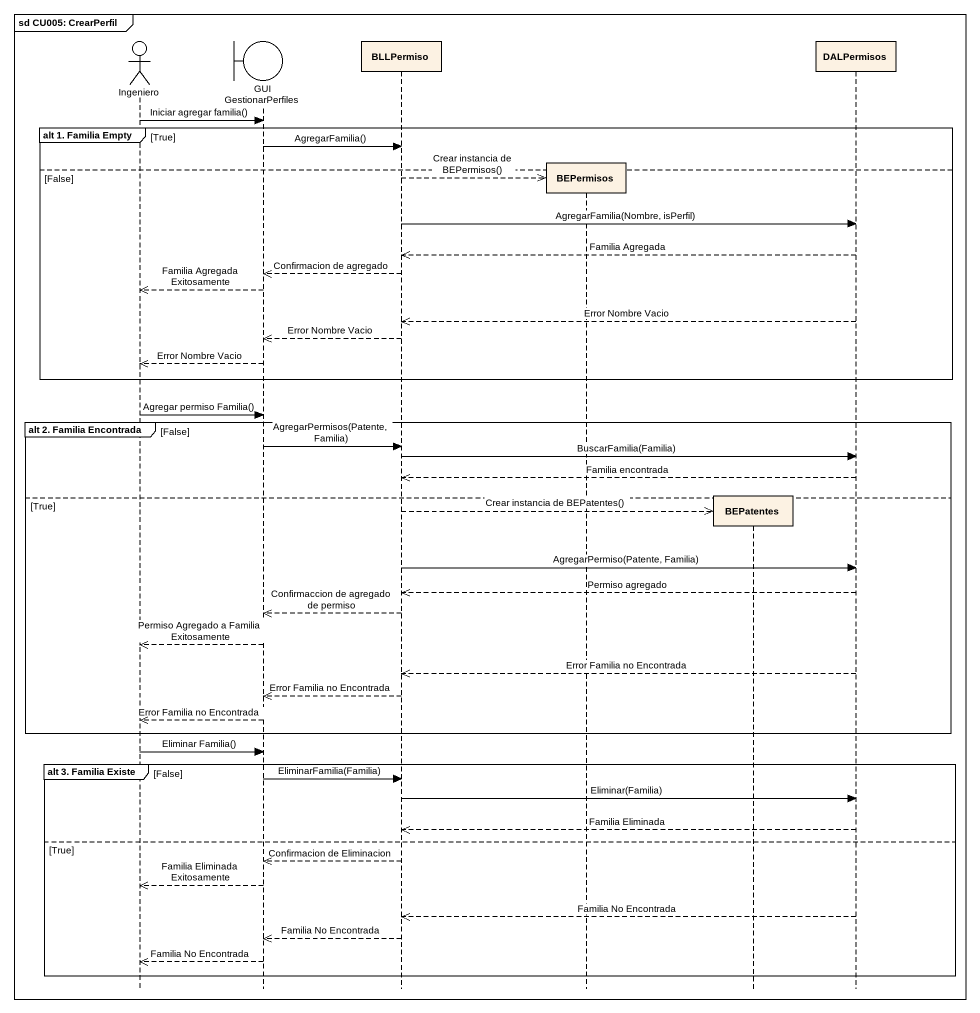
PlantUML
@startuml
mainframe sd CU005: CrearPerfil
hide footbox
actor Ingeniero
boundary "GUI GestionarPerfiles" as GUI_GestionarPerfiles
participant BLLPermiso
participant BEPermisos
participant BEPatentes
participant DALPermisos

Ingeniero -> GUI_GestionarPerfiles : Iniciar agregar familia()
group alt 1. Familia Empty [True]
  GUI_GestionarPerfiles -> BLLPermiso : AgregarFamilia()
else False
  BLLPermiso -->> BEPermisos ** : Crear instancia de BEPermisos()
  BLLPermiso -> DALPermisos : AgregarFamilia(Nombre, isPerfil)
  DALPermisos -->> BLLPermiso : Familia Agregada
  BLLPermiso -->> GUI_GestionarPerfiles : Confirmacion de agregado
  GUI_GestionarPerfiles -->> Ingeniero : Familia Agregada Exitosamente
  DALPermisos -->> BLLPermiso : Error Nombre Vacio
  BLLPermiso -->> GUI_GestionarPerfiles : Error Nombre Vacio
  GUI_GestionarPerfiles -->> Ingeniero : Error Nombre Vacio
end
Ingeniero -> GUI_GestionarPerfiles : Agregar permiso Familia()
group alt 2. Familia Encontrada [False]
  GUI_GestionarPerfiles -> BLLPermiso : AgregarPermisos(Patente, Familia)
  BLLPermiso -> DALPermisos : BuscarFamilia(Familia)
  DALPermisos -->> BLLPermiso : Familia encontrada
else True
  BLLPermiso -->> BEPatentes ** : Crear instancia de BEPatentes()
  BLLPermiso -> DALPermisos : AgregarPermiso(Patente, Familia)
  DALPermisos -->> BLLPermiso : Permiso agregado
  BLLPermiso -->> GUI_GestionarPerfiles : Confirmaccion de agregado de permiso
  GUI_GestionarPerfiles -->> Ingeniero : Permiso Agregado a Familia Exitosamente
  DALPermisos -->> BLLPermiso : Error Familia no Encontrada
  BLLPermiso -->> GUI_GestionarPerfiles : Error Familia no Encontrada
  GUI_GestionarPerfiles -->> Ingeniero : Error Familia no Encontrada
end
Ingeniero -> GUI_GestionarPerfiles : Eliminar Familia()
group alt 3. Familia Existe [False]
  GUI_GestionarPerfiles -> BLLPermiso : EliminarFamilia(Familia)
  BLLPermiso -> DALPermisos : Eliminar(Familia)
  DALPermisos -->> BLLPermiso : Familia Eliminada
else True
  BLLPermiso -->> GUI_GestionarPerfiles : Confirmacion de Eliminacion
  GUI_GestionarPerfiles -->> Ingeniero : Familia Eliminada Exitosamente
  DALPermisos -->> BLLPermiso : Familia No Encontrada
  BLLPermiso -->> GUI_GestionarPerfiles : Familia No Encontrada
  GUI_GestionarPerfiles -->> Ingeniero : Familia No Encontrada
end
@enduml
